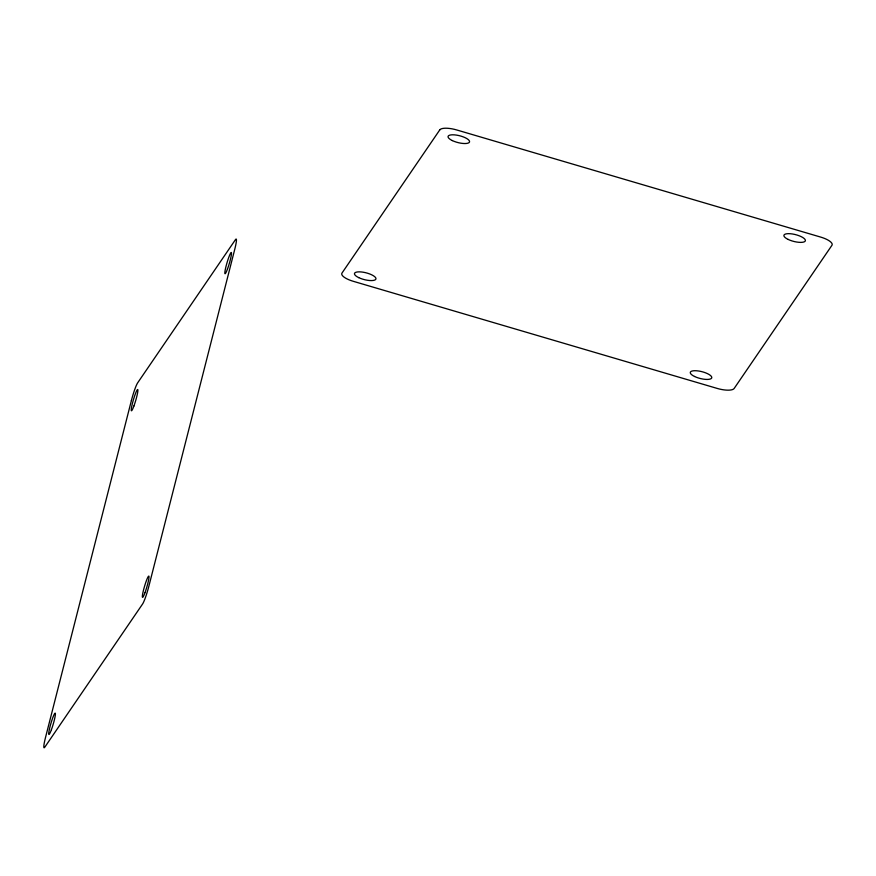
<?xml version="1.0" encoding="UTF-8"?>
<svg xmlns="http://www.w3.org/2000/svg" width="876" height="876" viewBox="0 0 876 876"><rect width="100%" height="100%" fill="white"/><g stroke="black" fill="none" stroke-linecap="round" stroke-linejoin="round"><path stroke-width="1.31" d="M131.4 400.518L45.453 737.712A14.761 1.61 -73.6 0 0 44.785 747.184L142.58 604.013A14.761 1.61 -73.6 0 0 148.832 586.351L234.79 249.156A14.761 1.61 -73.6 0 0 235.447 239.674L137.652 382.856A14.761 1.61 -73.6 0 0 131.4 400.518M439.785 129.889L341.99 273.06A14.761 4.687 14.3 0 0 353.28 281.305L717.258 388.44A14.761 4.687 14.3 0 0 734.132 388.495L831.926 245.324A14.761 4.687 14.3 0 0 820.648 237.078L456.659 129.944A14.761 4.687 14.3 0 0 439.785 129.889M133.897 406.037A11.07 1.205 -73.6 0 0 137.729 389.535A11.07 1.205 -73.6 0 0 132.068 404.854A11.07 1.205 -73.6 0 0 133.897 406.037M51.41 729.664A11.07 1.205 -73.6 0 0 55.232 713.163A11.07 1.205 -73.6 0 0 49.571 728.482A11.07 1.205 -73.6 0 0 51.41 729.664M227.497 268.998A11.07 1.205 -73.6 0 0 231.33 252.496A11.07 1.205 -73.6 0 0 225.669 267.815A11.07 1.205 -73.6 0 0 227.497 268.998M145.011 592.614A11.07 1.205 -73.6 0 0 148.843 576.112A11.07 1.205 -73.6 0 0 143.182 591.431A11.07 1.205 -73.6 0 0 145.011 592.614M788.137 239.422A11.07 3.515 14.3 0 0 805.318 240.911A11.07 3.515 14.3 0 0 790.448 233.739A11.07 3.515 14.3 0 0 788.137 239.422M452.312 140.576A11.07 3.515 14.3 0 0 469.492 142.054A11.07 3.515 14.3 0 0 454.622 134.882A11.07 3.515 14.3 0 0 452.312 140.576M694.526 376.472A11.07 3.515 14.3 0 0 711.717 377.95A11.07 3.515 14.3 0 0 696.847 370.789A11.07 3.515 14.3 0 0 694.526 376.472M358.7 277.615A11.07 3.515 14.3 0 0 375.892 279.094A11.07 3.515 14.3 0 0 361.022 271.932A11.07 3.515 14.3 0 0 358.7 277.615"/></g></svg>
